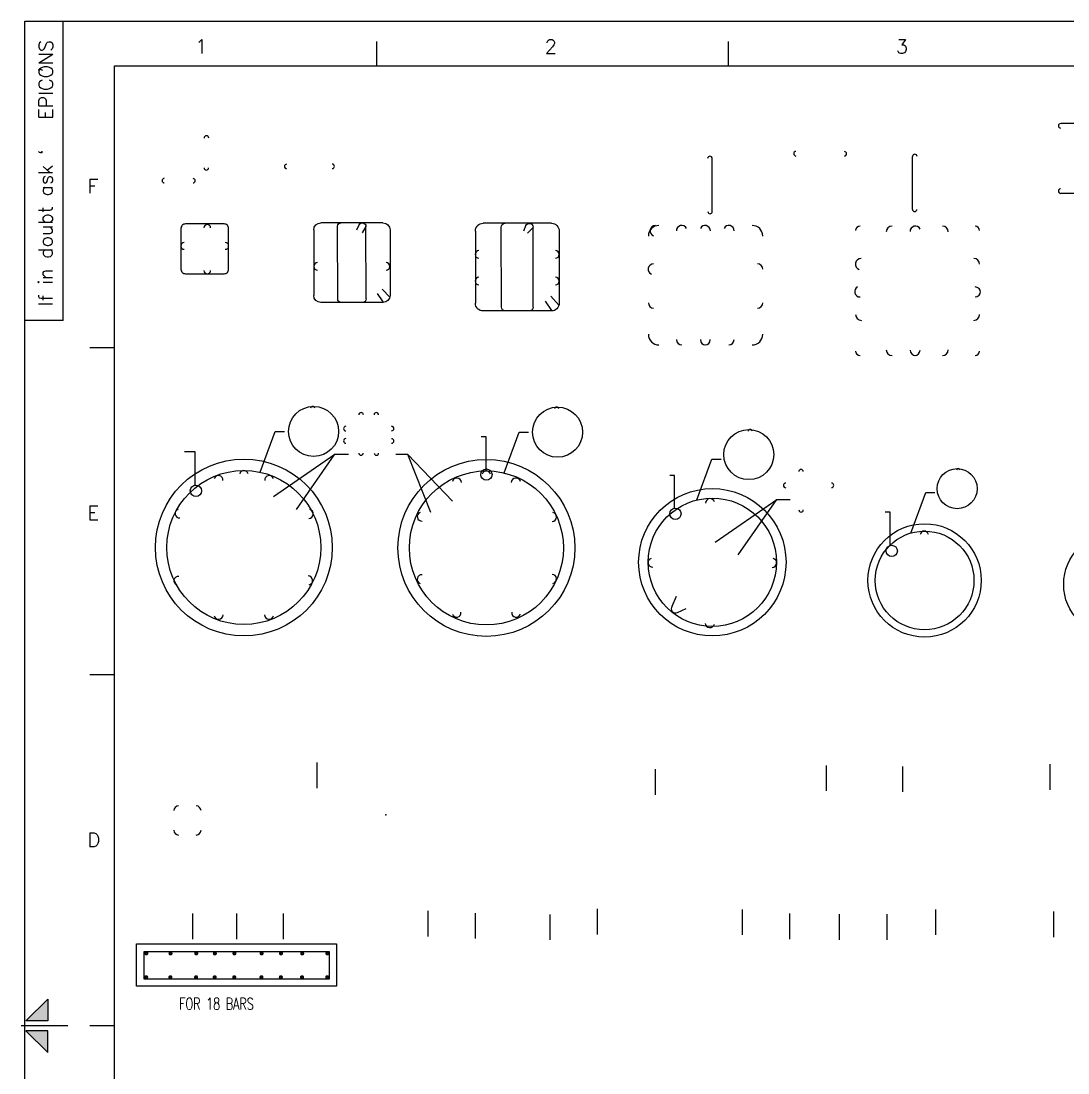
# Model space of a CAD drawing. Header units: inches. Extents: x -19163 to 40358, y -30294 to 16877.
# Drawn here: x -19163 to 3283, y -9028 to 13529 of the extents above; entities that cross this region are included whole.
import ezdxf

# ---------------------------------------------------------------- set-up
doc = ezdxf.new("R2010")
doc.units = ezdxf.units.IN
doc.header["$MEASUREMENT"] = 0
for name, color, linetype in [('DIM', 5, 'Continuous'), ('FRAME', 6, 'Continuous'), ('HT', 8, 'Continuous'), ('LINE WORK', 4, 'Continuous'), ('REINF', 6, 'Continuous'), ('sheet', 1, 'Continuous'), ('STIRRUPS', 5, 'Continuous'), ('TEXT', 4, 'Continuous')]:
    doc.layers.add(name, color=color, linetype=linetype)
doc.styles.add('ROMANS', font='romans.shx', dxfattribs={"width": 0.75, "height": 250})
doc.dimstyles.new('T1', dxfattribs={"dimtxt": 2.25, "dimasz": 2, "dimexe": 1, "dimexo": 0.5, "dimgap": 1, "dimtad": 1, "dimdec": 0, "dimzin": 1, "dimdsep": 46, "dimtxsty": 'ROMANS', "dimcen": 0.09, "dimclrd": 5, "dimclre": 5, "dimclrt": 4, "dimadec": 0, "dimazin": 0, "dimtfac": 1, "dimtdec": 0, "dimtofl": 0, "dimtmove": 0, "dimatfit": 3, "dimfxl": 0, "dimtolj": 1, "dimtzin": 1, "dimarcsym": 0})

# ---------------------------------------------------------------- blocks, each defined once
blk = doc.blocks.new('TYTY')
at = {"layer": 'STIRRUPS', "linetype": 'Continuous'}
for p, q in [((144.19, 368.47), (133.76, 368.47)), ((144.24, 368.33), (142.85, 366.23)), ((132.88, 367.59), (132.83, 349.57)), ((145.95, 367.23), (144.02, 365.13)), ((145.95, 350.45), (145.95, 366.71)), ((144.19, 348.69), (133.88, 348.69))]:
    blk.add_line(p, q, dxfattribs=at)
for centre, radius, start, end in [((133.76, 367.59), 0.88, 90, 180), ((144.19, 366.71), 1.76, 0, 90), ((133.71, 349.57), 0.88, 180, 270), ((144.19, 350.45), 1.76, 270, 0)]:
    blk.add_arc(centre, radius, start, end, dxfattribs=at)
blk = doc.blocks.new('YUYTU')
at = {"layer": 'STIRRUPS', "linetype": 'Continuous'}
for p, q in [((139.2, 368.47), (128.77, 368.47)), ((127.01, 350.45), (127.01, 366.71)), ((140.08, 367.59), (140.03, 349.57)), ((138.4, 349.14), (137.84, 350.48)), ((140.03, 349.64), (138.76, 350.88)), ((138.98, 348.69), (128.77, 348.69))]:
    blk.add_line(p, q, dxfattribs=at)
for centre, radius, start, end in [((128.77, 366.71), 1.76, 90, 180), ((139.2, 367.59), 0.88, 0, 90), ((128.77, 350.45), 1.76, 180, 270), ((139.17, 349.57), 0.88, 206.8184, 0)]:
    blk.add_arc(centre, radius, start, end, dxfattribs=at)
blk = doc.blocks.new('YUYU')
at = {"layer": 'STIRRUPS', "linetype": 'Continuous'}
for p, q in [((94.23, 365.75), (94.18, 349.36)), ((104.49, 366.55), (95.03, 366.55)), ((104.49, 366.42), (103.22, 364.51)), ((106.04, 365.43), (104.28, 363.52)), ((106.04, 350.17), (106.04, 364.95)), ((104.44, 348.57), (95.02, 348.58))]:
    blk.add_line(p, q, dxfattribs=at)
for centre, radius, start, end in [((95.03, 365.75), 0.8, 90, 180), ((104.44, 364.95), 1.6, 0, 90), ((94.98, 349.36), 0.8, 180, 270), ((104.44, 350.17), 1.6, 270, 0)]:
    blk.add_arc(centre, radius, start, end, dxfattribs=at)
blk = doc.blocks.new('YYF')
at = {"layer": 'STIRRUPS', "linetype": 'Continuous'}
for p, q in [((99.83, 366.55), (90.42, 366.55)), ((99.83, 366.55), (94.23, 366.55)), ((100.63, 365.75), (100.6, 349.33)), ((88.82, 350.17), (88.82, 364.95)), ((99.1, 348.97), (98.48, 350.2)), ((100.6, 349.37), (99.79, 350.87)), ((99.61, 348.59), (90.42, 348.57))]:
    blk.add_line(p, q, dxfattribs=at)
for centre, radius, start, end in [((90.42, 364.95), 1.6, 90, 180), ((99.83, 365.75), 0.8, 0, 90), ((90.42, 350.17), 1.6, 180, 270), ((99.8, 349.37), 0.8, 206.8184, 0)]:
    blk.add_arc(centre, radius, start, end, dxfattribs=at)
blk = doc.blocks.new('MID')
at = {"layer": 'sheet', "color": 2}
for p, q in [((8.94, 1.07), (4.27, 5.74)), ((4.27, 5.74), (4.27, 1.07)), ((0, 0), (10, 0)), ((4.27, 1.07), (8.94, 1.07)), ((8.94, -1.07), (4.27, -5.74)), ((4.27, -1.07), (8.94, -1.07)), ((4.27, -5.74), (4.27, -1.07))]:
    blk.add_line(p, q, dxfattribs=at)
for points in [[(4.27, 5.74), (8.94, 1.07), (4.27, 1.07)], [(4.27, -5.74), (8.94, -1.07), (4.27, -1.07)]]:
    blk.add_solid(points, dxfattribs=at)
blk = doc.blocks.new('H')
at = {"layer": 'STIRRUPS'}
blk.add_line((295.57, 272.06), (295.57, 277.54), dxfattribs=at)

msp = doc.modelspace()

# ---------------------------------------------------------------- linework, layer by layer
at = {"layer": 'FRAME'}
for points in [[(40317.96769, 13528.99414), (40317.96769, -30253.74111), (-19082.03231, -30253.74111), (-19082.03231, 13528.99414)], [(-17162.03231, 12568.24324), (39357.96769, 12568.24324), (39357.96769, -29293.74111), (-17162.03231, -29293.74111)]]:
    msp.add_lwpolyline(points, close=True, dxfattribs=at)
at = {"layer": 'HT'}
for centre in [(-9186.75704, 3803.3163), (-15414.08418, 3454.18987), (-5132.62878, 2962.69126), (-495.32997, 2165.99686)]:
    msp.add_circle(centre, 121.64248, dxfattribs=at)
at = {"layer": 'LINE WORK'}
msp.add_lwpolyline([(-16685.12496, -6260.19028), (-12397.87346, -6260.19028), (-12397.87346, -7166.72832), (-16685.12496, -7166.72832)], close=True, dxfattribs=at)
for centre, radius in [((-14385.96652, 2239.09192), 1896.16977), ((-9186.29085, 2230.73978), 1896.16977), ((-4341.48133, 1923.59325), 1580.14147), ((209.21756, 1533.00236), 1215.49344), ((4296.22804, 1449.29135), 1104.99404)]:
    msp.add_circle(centre, radius, dxfattribs=at)
at = {"layer": 'REINF', "const_width": 47.5}
for points in [[(-16496.39053, -6464.83074, 1), (-16456.39053, -6464.83074, 1)], [(-15978.02621, -6464.83074, 1), (-15938.02621, -6464.83074, 1)], [(-15426.3113, -6464.83074, 1), (-15386.3113, -6464.83074, 1)], [(-15027.40505, -6464.83074, 1), (-14987.40505, -6464.83074, 1)], [(-14607.94378, -6464.83074, 1), (-14567.94378, -6464.83074, 1)], [(-14025.05345, -6464.83074, 1), (-13985.05345, -6464.83074, 1)], [(-13608.91263, -6464.83074, 1), (-13568.91263, -6464.83074, 1)], [(-13154.76344, -6464.83074, 1), (-13114.76344, -6464.83074, 1)], [(-12614.81236, -6464.83074, 1), (-12574.81236, -6464.83074, 1)], [(-16500.09828, -6975.26356, 1), (-16460.09828, -6975.26356, 1)], [(-15981.73395, -6975.26356, 1), (-15941.73395, -6975.26356, 1)], [(-15430.01904, -6975.26356, 1), (-15390.01904, -6975.26356, 1)], [(-15031.1128, -6975.26356, 1), (-14991.1128, -6975.26356, 1)], [(-14611.65152, -6975.26356, 1), (-14571.65152, -6975.26356, 1)], [(-14028.7612, -6975.26356, 1), (-13988.7612, -6975.26356, 1)], [(-13612.62038, -6975.26356, 1), (-13572.62038, -6975.26356, 1)], [(-13158.47118, -6975.26356, 1), (-13118.47118, -6975.26356, 1)], [(-12618.52011, -6975.26356, 1), (-12578.52011, -6975.26356, 1)]]:
    msp.add_lwpolyline(points, format="xyb", close=True, dxfattribs=at)
at = {"layer": 'sheet', "color": 2}
for p, q in [((-18257.80135, 7104.62373), (-18257.80135, 13528.99414)), ((-11537.03231, 12568.24324), (-11537.03231, 13091.82723)), ((-11537.03231, 12568.24324), (-11537.03231, 13091.82723)), ((-3992.03231, 12568.24324), (-3992.03231, 13091.82723)), ((-3992.03231, 12568.24324), (-3992.03231, 13091.82723)), ((-18257.80135, 7104.62373), (-19082.03231, 7104.62373)), ((-17162.03231, 6520.6608), (-17685.61629, 6520.6608)), ((-17162.03231, 6520.6608), (-17685.61629, 6520.6608)), ((-17162.03231, -487.67253), (-17685.61629, -487.67253)), ((-17162.03231, -487.67253), (-17685.61629, -487.67253)), ((-17162.03231, -8016.20188), (-17685.61629, -8016.20188)), ((-17162.03231, -8016.20188), (-17685.61629, -8016.20188)), ((-17162.03231, -8016.20188), (-17685.61629, -8016.20188)), ((-17162.03231, -8016.20188), (-17685.61629, -8016.20188))]:
    msp.add_line(p, q, dxfattribs=at)
at = {"layer": 'sheet', "color": 5}
msp.add_point((-11339.11681, -3490.97669), dxfattribs=at)
at = {"layer": 'STIRRUPS'}
for p, q in [((4159.4713, 11331.82277), (3127.08727, 11331.82277)), ((-50.22686, 9486.01187), (-50.22686, 10625.50846)), ((-4343.33636, 9440.91185), (-4343.33636, 10580.40844)), ((4159.4713, 9832.99678), (3127.08727, 9832.99678)), ((-5206.21719, 981.14737), (-5112.01976, 1194.91881)), ((-5088.59285, 846.58668), (-4900.51072, 928.50214))]:
    msp.add_line(p, q, dxfattribs=at)
msp.add_lwpolyline([(-15734.40772, 9082.97642), (-15734.40772, 8205.34263, 0.4142135624), (-15639.40772, 8110.34263), (-14806.97529, 8110.34263, 0.4142135624), (-14711.97529, 8205.34263), (-14711.97529, 9082.97642, 0.4142135624), (-14806.97529, 9177.97642), (-15639.40772, 9177.97642, 0.4142135624), (-15734.40772, 9082.97642, 1)], format="xyb", dxfattribs=at)
msp.add_lwpolyline([(-16525.12496, -6420.19028), (-12557.87346, -6420.19028), (-12557.87346, -7020.19028), (-16525.12496, -7020.19028)], close=True, dxfattribs=at)
for centre, radius in [((-12890.04771, 4728.87807), 536.91207), ((-7659.33811, 4713.47723), 536.91207), ((-3560.3363, 4231.56024), 536.91207), ((-14385.96652, 2239.09192), 1651.63977), ((-9186.29085, 2230.73978), 1651.63977), ((907.315, 3501.59266), 429.52965), ((-4341.48133, 1923.59325), 1376.36647), ((209.21756, 1533.00236), 1058.74344)]:
    msp.add_circle(centre, radius, dxfattribs=at)
for centre, radius, start, end in [((3129.28598, 11282.14691), 49.71632, 92.299195442, 266.887770938), ((-15188.29587, 11017.93497), 49.71632, 3.112229062, 177.700804558), ((-4393.01222, 10578.20973), 49.71632, 2.299195442, 176.887770938), ((-2547.43364, 10684.45144), 49.71632, 93.112229062, 267.700804558), ((-1509.83803, 10681.98708), 47.36941, 270, 90), ((-0.551, 10623.30976), 49.71632, 3.112229062, 177.700804558), ((-15190.76024, 10380.60208), 47.36941, 180, 0), ((-13467.27701, 10410.33713), 49.71632, 92.299195442, 266.887770938), ((-12491.69393, 10412.8015), 47.36941, 270, 90), ((-16089.04387, 10106.91939), 49.71632, 93.112229062, 267.700804558), ((-15474.26099, 10104.45502), 47.36941, 270, 90), ((3129.28598, 9882.67264), 49.71632, 93.112229062, 267.700804558), ((-3.01536, 9489.8766), 47.36941, 180, 0), ((-4390.54785, 9444.77658), 47.36941, 180, 0), ((-15169.37095, 9092.36724), 71.46275, 0, 180), ((-5485.48497, 8917.1636), 228, 90, 180), ((-5562.69436, 9027.62277), 114, 90, 248.501268945), ((-4998.98361, 9030.81965), 114, 26.818371903, 180), ((-4496.71817, 9030.81965), 114, 0, 153.181628097), ((-3987.72719, 9030.81965), 114, 0, 153.181628097), ((-3487.64714, 8917.1636), 228, 0, 90), ((-1174.22493, 9035.74625), 95, 90, 180), ((-488.9179, 9007.24625), 123.5, 90, 180), ((10.69662, 9016.49485), 114, 26.818371903, 180), ((594.0821, 9007.24625), 123.5, 0, 90), ((1294.09938, 9035.74625), 95, 0, 90), ((-15662.94497, 8705.00155), 71.46275, 90, 270), ((-14783.43804, 8705.00155), 71.46275, 270, 90), ((-9347.48332, 8525.41855), 80.91161, 90, 270), ((-7705.32794, 8525.41855), 80.91161, 270, 90), ((-12804.27711, 8267.81438), 80.91161, 90, 270), ((-11335.56122, 8267.81438), 80.91161, 270, 90), ((-1149.29409, 8313.42885), 123.5, 90, 248.501268945), ((1265.59938, 8313.42885), 123.5, 0, 90), ((-15169.37095, 8181.803), 71.46275, 180, 0), ((-5602.77958, 8208.02446), 114, 90, 248.501268945), ((-3373.64714, 8208.02446), 114, 0, 90), ((-9347.48332, 7953.24234), 80.91161, 90, 270), ((-7705.32794, 7953.24234), 80.91161, 270, 90), ((-1174.69013, 7725.81347), 114, 116.818371903, 270), ((1295.318, 7713.55177), 114, 0, 90), ((1295.318, 7727.94168), 114, 270, 0), ((-5599.48497, 7486.02446), 114, 180, 270), ((-3373.64714, 7486.02446), 114, 270, 0), ((-1145.72493, 7234.30038), 123.5, 180, 270), ((1265.59938, 7234.30038), 123.5, 270, 0), ((-5485.48497, 6810.8425), 228, 180, 270), ((-3487.64714, 6810.8425), 228, 270, 0), ((-4996.8554, 6696.8425), 114, 180, 270), ((-4484.45647, 6696.8425), 114, 180, 270), ((-4498.84638, 6696.8425), 114, 270, 0), ((-3989.8554, 6696.8425), 114, 270, 0), ((-1174.22493, 6449.89839), 95, 180, 270), ((-488.9179, 6478.39839), 123.5, 180, 270), ((12.82482, 6471.66968), 114, 180, 270), ((-1.56509, 6471.66968), 114, 270, 0), ((594.0821, 6478.39839), 123.5, 270, 0), ((1294.09938, 6449.89839), 95, 270, 0), ((-12909.81647, 5219.43049), 45.65998, 11.886830418, 168.113169582), ((-7679.10687, 5204.02965), 45.65998, 11.886830418, 168.113169582), ((-11872.23106, 5081.64428), 49.71632, 3.112229062, 177.700804558), ((-11545.55861, 5081.64428), 49.71632, 2.299195442, 176.887770938), ((-12197.95374, 4788.33724), 49.71632, 92.299195442, 266.887770938), ((-11216.73317, 4790.8016), 47.36941, 270, 90), ((-3531.37187, 4727.52746), 45.65998, 11.886830418, 168.113169582), ((-12197.95374, 4525.79139), 49.71632, 93.112229062, 267.700804558), ((-11216.73317, 4523.32702), 47.36941, 270, 90), ((-11874.69543, 4263.91129), 47.36941, 180, 0), ((-11543.09425, 4263.91129), 47.36941, 180, 0), ((-14385.96652, 3799.41173), 91.31995, 11.886830418, 168.113169582), ((-9186.29085, 3791.0596), 91.31995, 11.886830418, 168.113169582), ((-2440.68849, 3863.94362), 49.71632, 2.299195442, 176.887770938), ((930.48654, 3898.36643), 36.52798, 11.886830418, 168.113169582), ((-14929.67682, 3686.44779), 95.20392, 354.255755637, 161.898411211), ((-13842.25622, 3686.44779), 95.20392, 18.10158879, 185.744244363), ((-9818.93308, 3631.24022), 99.18201, 2.778574287, 166.28682968), ((-8553.64861, 3631.24022), 99.18201, 13.71317032, 177.221425713), ((-2766.41118, 3570.63658), 49.71632, 92.299195442, 266.887770938), ((-1785.1906, 3573.10095), 47.36941, 270, 90), ((-4389.02692, 3190.59478), 97.68582, 15.053291905, 180.079243558), ((-15765.57623, 2967.63086), 95.20392, 108.101588789, 275.744244363), ((-12996.47564, 2961.48564), 99.18201, 272.778574287, 76.28682968), ((-10573.24395, 2902.65218), 95.20392, 108.101588789, 275.744244363), ((-7781.94136, 2896.50696), 99.18201, 272.778574287, 76.28682968), ((-2438.22413, 3046.21064), 47.36941, 180, 0), ((203.25856, 2500.62048), 91.31995, 11.886830418, 168.113169582), ((-5624.20649, 1916.03101), 95.20392, 108.10158879, 275.744244363), ((-3064.16349, 1909.88579), 99.18201, 272.778574287, 76.28682968), ((-15791.32446, 1526.22385), 95.20392, 84.255755637, 251.898411211), ((-13011.92457, 1532.36907), 99.18201, 283.71317032, 87.221425713), ((-10573.24395, 1558.82739), 95.20392, 84.255755637, 251.898411211), ((-7781.94136, 1564.97261), 99.18201, 283.71317032, 87.221425713), ((-5133.24297, 926.24658), 91.31995, 143.04470339, 299.271042553), ((-14928.63275, 799.92351), 99.18201, 193.71317032, 357.221425713), ((-13843.30028, 799.92351), 99.18201, 182.778574287, 346.28682968), ((-9825.0783, 839.93763), 95.20392, 198.101588789, 5.744244363), ((-8547.50339, 839.93763), 95.20392, 174.255755637, 341.898411211), ((-4394.72567, 623.61089), 102.99118, 185.75689594, 345.587685029), ((-15784.79195, -3403.49452), 100.90199, 90, 180), ((-15405.11837, -3403.49452), 100.90199, 0, 90), ((-15784.79195, -3824.80769), 100.90199, 180, 270), ((-15405.11837, -3824.80769), 100.90199, 270, 0)]:
    msp.add_arc(centre, radius, start, end, dxfattribs=at)

# ---------------------------------------------------------------- block references
at = {"layer": 'sheet', "color": 2, "xscale": -100, "yscale": 100, "zscale": 100}
msp.add_blockref('MID', (-18162.98446, -8016.72068), dxfattribs=at)
msp.add_blockref('MID', (-18162.98446, -8016.72068), dxfattribs=at)
at = {"layer": 'STIRRUPS', "xscale": -95.00000000000455, "yscale": 95.00000000000455, "zscale": 100, "rotation": 180}
for name, p in [('YYF', (-21325.91735, 42316.74326)), ('YUYU', (-21325.91735, 42316.74326)), ('YUYTU', (-21488.39773, 42316.74326)), ('TYTY', (-21488.39773, 42316.74326))]:
    msp.add_blockref(name, p, dxfattribs=at)
at = {"layer": 'STIRRUPS', "yscale": 100, "zscale": 100}
for p, xscale in [((16746.32801, -30123.82538), -100), ((23996.15691, -30270.40046), -100), ((27660.53388, -30185.83792), -100), ((-29815.83808, -30208.64108), 100), ((32457.09415, -30163.54106), -100), ((14079.78908, -33365.38962), -100), ((-44093.7693, -33365.38962), 100), ((-43090.29376, -33365.38962), 100), ((19119.71679, -33309.01459), -100), ((20134.46734, -33354.11462), -100), ((-37373.86569, -33382.30213), 100), ((-36359.11515, -33263.91457), 100), ((25862.17041, -33275.18958), -100), ((26876.92096, -33365.38962), -100), ((-31172.61236, -33376.66463), 100), ((-30146.58681, -33376.66463), 100), ((-29109.28625, -33275.18958), 100), ((32536.974, -33320.2896), -100)]:
    msp.add_blockref('H', p, dxfattribs=dict(at, xscale=xscale))

# ---------------------------------------------------------------- texts
at = {"layer": 'FRAME', "style": 'ROMANS'}
for s, p in [('EPICONS', (-18479.52574, 11414.02)), ("If in doubt ask `      '", (-18487.93326, 7415.82796))]:
    msp.add_text(s, height=300, rotation=90, dxfattribs=at).set_placement(p)
at = {"layer": 'sheet', "linetype": 'Continuous', "style": 'ROMANS'}
for s, p in [('1', (-15431.05098, 12830.91675)), ('2', (-7933.13192, 12830.91675)), ('3', (-404.60135, 12830.91675)), ('F', (-17736.80313, 9838.97985)), ('E', (-17736.80313, 2830.64651)), ('D', (-17736.80313, -4177.35349))]:
    msp.add_text(s, height=300, dxfattribs=at).set_placement(p)
at = {"layer": 'TEXT', "style": 'ROMANS', "width": 0.7}
msp.add_text('FOR 18 BARS', height=250, dxfattribs=at).set_placement((-15771.28729, -7670.5539))

# ---------------------------------------------------------------- leaders
at = {"layer": 'DIM'}
for points, override in [([(-14035.68238, 3853.15974), (-13711.74326, 4724.81697), (-13516.81054, 4724.81697)], {"dimscale": 1, "dimgap": 1, "dimtad": 1}), ([(-9194.04249, 3894.80347), (-9194.04249, 4609.333), (-9299.96097, 4609.333)], {"dimtfillclr": 0}), ([(-8804.97277, 3837.7589), (-8481.03365, 4709.41613), (-8286.10094, 4709.41613)], {"dimscale": 1, "dimgap": 1, "dimtad": 1}), ([(-15426.94922, 3575.15013), (-15426.94922, 4289.67966), (-15658.69635, 4289.67966)], {"dimtfillclr": 0}), ([(-13751.37278, 3333.21099), (-12433.85101, 4242.89998)], {"dimscale": 1, "dimgap": 1, "dimtad": 1}), ([(-13256.90025, 3057.83964), (-12433.85101, 4242.89998), (-12141.45194, 4242.89998)], {"dimscale": 1, "dimgap": 1, "dimtad": 1}), ([(-9915.28708, 3233.5948), (-10870.11992, 4231.43283), (-11123.80755, 4231.43283)], {"dimscale": 1, "dimgap": 1, "dimtad": 1}), ([(-10379.65715, 2992.86096), (-10870.11992, 4231.43283)], {"dimscale": 1, "dimgap": 1, "dimtad": 1}), ([(-4673.56947, 3259.29611), (-4349.63035, 4130.95334), (-4154.69764, 4130.95334)], {"dimscale": 1, "dimgap": 1, "dimtad": 1}), ([(-5149.54255, 3066.54798), (-5149.54255, 3781.07751), (-5255.46103, 3781.07751)], {"dimtfillclr": 0}), ([(-87.04591, 2549.44991), (236.89321, 3421.10714), (431.82593, 3421.10714)], {"dimscale": 1, "dimgap": 1, "dimtad": 1}), ([(-4279.45912, 2357.2709), (-2961.93736, 3266.95989)], {"dimscale": 1, "dimgap": 1, "dimtad": 1}), ([(-3784.9866, 2081.89956), (-2961.93736, 3266.95989), (-2669.53829, 3266.95989)], {"dimscale": 1, "dimgap": 1, "dimtad": 1}), ([(-528.02735, 2283.16245), (-528.02735, 2997.69198), (-633.94583, 2997.69198)], {"dimtfillclr": 0})]:
    msp.add_leader(points, dimstyle='T1', override=override, dxfattribs=at)

doc.saveas('drawing.dxf')
